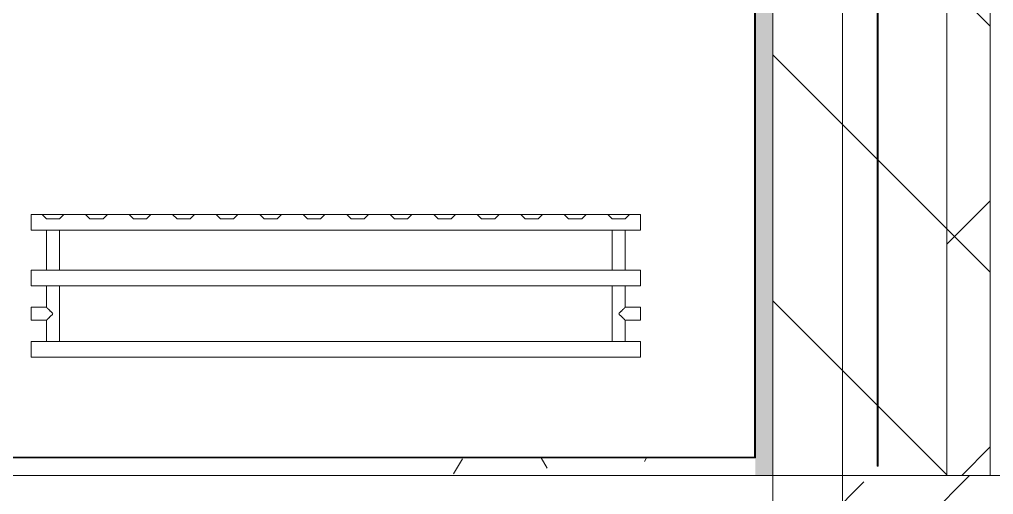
# Model space of a CAD drawing. Header units: millimetres. Extents: x -249154 to 415037, y -45458 to 354837.
# Drawn here: x 106329 to 107448, y -8 to 538 of the extents above; entities that cross this region are included whole.
import ezdxf

# ---------------------------------------------------------------- set-up
doc = ezdxf.new("R2010")
doc.units = ezdxf.units.MM
for name, color, linetype, lineweight in [('A-FLOR', 7, 'Continuous', 9), ('A-GENM-3', 7, 'Continuous', 5), ('A-WALL', 7, 'Continuous', 5), ('I-WALL', 7, 'Continuous', 5), ('S-COLS', 7, 'Continuous', 9), ('S-COLS-1', 7, 'Continuous', 5), ('Оси', 7, 'Continuous', 9)]:
    doc.layers.add(name, color=color, linetype=linetype, lineweight=lineweight)
for name, color, linetype, lineweight, true_color in [('A-WALL-1', 9, 'Continuous', 5, 0x808080), ('A-WALL-FNSH-1', 9, 'Continuous', 5, 0x808080), ('M-EQPM-1', 7, 'Continuous', 9, 0xb2b2b2)]:
    doc.layers.add(name, color=color, linetype=linetype, lineweight=lineweight, true_color=true_color)
pattern_1 = [(0, (64.7, -136.06), (243.84, 60.96), [20.117, -162.763, 20.117, -162.763, -975.36]), (0, (64.7, -136.06), (243.84, 60.96), [-365.76, 20.117, -345.643, 20.117, -162.763, -426.72]), (0, (64.7, -136.06), (243.84, 60.96), [-914.4, 20.117, -101.803, 20.117, -284.683]), (120, (156.14, -105.58), (-174.71291, 180.691634), [20.117, -162.763, 20.117, -162.763, -975.36]), (120, (156.14, -105.58), (-174.71291, 180.691634), [-365.76, 20.117, -345.643, 20.117, -162.763, -426.72]), (120, (156.14, -105.58), (-174.71291, 180.691634), [-914.4, 20.117, -101.803, 20.117, -284.683]), (240, (186.62, 16.34), (-69.12709, -241.651634), [20.117, -162.763, 20.117, -162.763, -975.36]), (240, (186.62, 16.34), (-69.12709, -241.651634), [-365.76, 20.117, -345.643, 20.117, -162.763, -426.72]), (240, (186.62, 16.34), (-69.12709, -241.651634), [-914.4, 20.117, -101.803, 20.117, -284.683])]

# ---------------------------------------------------------------- blocks, each defined once
blk = doc.blocks.new('radiator_prado_classic_z_tip_30_po exemplyaru - Classic Z Тип 30-300-V235-Объем проектирования 1 этажа')
at = {"layer": 'M-EQPM-1'}
for p, q in [((0, 228), (0, 210)), ((700, 228), (0, 228)), ((0, 210), (0, 228)), ((0, 228), (12.5, 228)), ((12.5, 228), (37.5, 228)), ((37.5, 228), (12.5, 228)), ((12.5, 228), (37.5, 228)), ((12.5, 228), (17.5, 223)), ((12.5, 228), (17.5, 223)), ((32.5, 223), (37.5, 228)), ((37.5, 228), (32.5, 223)), ((37.5, 228), (62.5, 228)), ((62.5, 228), (87.5, 228)), ((87.5, 228), (62.5, 228)), ((62.5, 228), (87.5, 228)), ((62.5, 228), (67.5, 223)), ((62.5, 228), (67.5, 223)), ((82.5, 223), (87.5, 228)), ((87.5, 228), (82.5, 223)), ((87.5, 228), (112.5, 228)), ((112.5, 228), (137.5, 228)), ((137.5, 228), (112.5, 228)), ((112.5, 228), (137.5, 228)), ((112.5, 228), (117.5, 223)), ((112.5, 228), (117.5, 223)), ((132.5, 223), (137.5, 228)), ((137.5, 228), (132.5, 223)), ((137.5, 228), (162.5, 228)), ((187.5, 228), (162.5, 228)), ((162.5, 228), (187.5, 228)), ((162.5, 228), (167.5, 223)), ((162.5, 228), (167.5, 223)), ((162.7, 228), (187.5, 228)), ((182.5, 223), (187.5, 228)), ((187.5, 228), (182.5, 223)), ((187.5, 228), (212.5, 228)), ((212.5, 228), (237.5, 228)), ((237.5, 228), (212.5, 228)), ((212.5, 228), (237.5, 228)), ((212.5, 228), (217.5, 223)), ((212.5, 228), (217.5, 223)), ((232.5, 223), (237.5, 228)), ((237.5, 228), (232.5, 223)), ((237.5, 228), (262.5, 228)), ((262.5, 228), (287.5, 228)), ((287.5, 228), (262.5, 228)), ((262.5, 228), (287.5, 228)), ((262.5, 228), (267.5, 223)), ((262.5, 228), (267.5, 223)), ((282.5, 223), (287.5, 228)), ((287.5, 228), (282.5, 223)), ((287.5, 228), (312.5, 228)), ((312.5, 228), (337.5, 228)), ((337.5, 228), (312.5, 228)), ((312.5, 228), (337.5, 228)), ((312.5, 228), (317.5, 223)), ((312.5, 228), (317.5, 223)), ((332.5, 223), (337.5, 228)), ((337.5, 228), (332.5, 223)), ((337.5, 228), (362.5, 228)), ((362.5, 228), (387.5, 228)), ((387.5, 228), (362.5, 228)), ((362.5, 228), (387.5, 228)), ((362.5, 228), (367.5, 223)), ((362.5, 228), (367.5, 223)), ((382.5, 223), (387.5, 228)), ((387.5, 228), (382.5, 223)), ((387.5, 228), (412.5, 228)), ((412.5, 228), (437.5, 228)), ((437.5, 228), (412.5, 228)), ((412.5, 228), (437.5, 228)), ((412.5, 228), (417.5, 223)), ((412.5, 228), (417.5, 223)), ((432.5, 223), (437.5, 228)), ((437.5, 228), (432.5, 223)), ((437.5, 228), (462.5, 228)), ((462.5, 228), (487.5, 228)), ((487.5, 228), (462.5, 228)), ((462.5, 228), (487.5, 228)), ((462.5, 228), (467.5, 223)), ((462.5, 228), (467.5, 223)), ((482.5, 223), (487.5, 228)), ((487.5, 228), (482.5, 223)), ((487.5, 228), (512.5, 228)), ((512.5, 228), (537.5, 228)), ((537.5, 228), (512.5, 228)), ((512.5, 228), (537.5, 228)), ((512.5, 228), (517.5, 223)), ((512.5, 228), (517.5, 223)), ((532.5, 223), (537.5, 228)), ((537.5, 228), (532.5, 223)), ((537.5, 228), (562.5, 228)), ((562.5, 228), (587.5, 228)), ((587.5, 228), (562.5, 228)), ((562.5, 228), (587.5, 228)), ((562.5, 228), (567.5, 223)), ((562.5, 228), (567.5, 223)), ((582.5, 223), (587.5, 228)), ((587.5, 228), (582.5, 223)), ((587.5, 228), (612.5, 228)), ((612.5, 228), (637.5, 228)), ((637.5, 228), (612.5, 228)), ((612.5, 228), (637.5, 228)), ((612.5, 228), (617.5, 223)), ((612.5, 228), (617.5, 223)), ((632.5, 223), (637.5, 228)), ((637.5, 228), (632.5, 223)), ((637.5, 228), (662.5, 228)), ((662.5, 228), (687.5, 228)), ((687.5, 228), (662.5, 228)), ((662.5, 228), (687.5, 228)), ((662.5, 228), (667.5, 223)), ((662.5, 228), (667.5, 223)), ((682.5, 223), (687.5, 228)), ((687.5, 228), (682.5, 223)), ((687.5, 228), (700, 228)), ((700, 210), (700, 228)), ((700, 228), (700, 210)), ((32.5, 223), (17.5, 223)), ((17.5, 223), (32.5, 223)), ((82.5, 223), (67.5, 223)), ((67.5, 223), (82.5, 223)), ((132.5, 223), (117.5, 223)), ((117.5, 223), (132.5, 223)), ((182.5, 223), (167.5, 223)), ((167.5, 223), (182.5, 223)), ((232.5, 223), (217.5, 223)), ((217.5, 223), (232.5, 223)), ((282.5, 223), (267.5, 223)), ((267.5, 223), (282.5, 223)), ((332.5, 223), (317.5, 223)), ((317.5, 223), (332.5, 223)), ((382.5, 223), (367.5, 223)), ((367.5, 223), (382.5, 223)), ((432.5, 223), (417.5, 223)), ((417.5, 223), (432.5, 223)), ((482.5, 223), (467.5, 223)), ((467.5, 223), (482.5, 223)), ((532.5, 223), (517.5, 223)), ((517.5, 223), (532.5, 223)), ((582.5, 223), (567.5, 223)), ((567.5, 223), (582.5, 223)), ((632.5, 223), (617.5, 223)), ((617.5, 223), (632.5, 223)), ((682.5, 223), (667.5, 223)), ((667.5, 223), (682.5, 223)), ((0, 210), (700, 210)), ((17.8, 210), (0, 210)), ((17.5, 210), (17.5, 164)), ((17.5, 210), (17.5, 164)), ((17.8, 210), (17.5, 210)), ((17.5, 210), (17.8, 210)), ((17.8, 210), (17.5, 210)), ((17.5, 210), (32.5, 210)), ((32.2, 210), (17.8, 210)), ((17.8, 210), (32.2, 210)), ((32.2, 210), (17.8, 210)), ((32.5, 210), (32.2, 210)), ((32.2, 210), (32.5, 210)), ((32.5, 210), (32.2, 210)), ((667.8, 210), (32.2, 210)), ((32.5, 164), (32.5, 210)), ((32.5, 164), (32.5, 210)), ((667.5, 210), (667.5, 164)), ((667.5, 210), (667.5, 164)), ((667.8, 210), (667.5, 210)), ((667.5, 210), (682.5, 210)), ((667.8, 210), (667.5, 210)), ((667.5, 210), (667.8, 210)), ((682.2, 210), (667.8, 210)), ((682.2, 210), (667.8, 210)), ((667.8, 210), (682.2, 210)), ((682.5, 210), (682.2, 210)), ((682.5, 210), (682.2, 210)), ((682.2, 210), (682.5, 210)), ((700, 210), (682.2, 210)), ((682.5, 164), (682.5, 210)), ((682.5, 164), (682.5, 210)), ((700, 164), (0, 164)), ((0, 164), (0, 146)), ((0, 146), (0, 164)), ((0, 164), (17.8, 164)), ((17.8, 164), (17.5, 164)), ((17.5, 164), (17.8, 164)), ((17.8, 164), (17.5, 164)), ((17.5, 164), (32.5, 164)), ((32.2, 164), (17.8, 164)), ((17.8, 164), (32.2, 164)), ((32.2, 164), (17.8, 164)), ((32.5, 164), (32.2, 164)), ((32.2, 164), (32.5, 164)), ((32.5, 164), (32.2, 164)), ((32.2, 164), (667.8, 164)), ((667.8, 164), (667.5, 164)), ((667.5, 164), (682.5, 164)), ((667.8, 164), (667.5, 164)), ((667.5, 164), (667.8, 164)), ((682.2, 164), (667.8, 164)), ((682.2, 164), (667.8, 164)), ((667.8, 164), (682.2, 164)), ((682.5, 164), (682.2, 164)), ((682.5, 164), (682.2, 164)), ((682.2, 164), (682.5, 164)), ((682.2, 164), (700, 164)), ((700, 146), (700, 164)), ((700, 164), (700, 146)), ((0, 146), (700, 146)), ((18.5, 146), (0, 146)), ((17.5, 146), (17.5, 121.5)), ((17.5, 146), (17.5, 121.5)), ((17.5, 146), (18.5, 146)), ((18.5, 146), (17.5, 146)), ((17.5, 146), (18.5, 146)), ((32.5, 146), (17.5, 146)), ((18.5, 146), (32.2, 146)), ((32.2, 146), (18.5, 146)), ((18.5, 146), (32.2, 146)), ((32.2, 146), (32.5, 146)), ((32.5, 146), (32.2, 146)), ((32.2, 146), (32.5, 146)), ((667.8, 146), (32.2, 146)), ((32.5, 82), (32.5, 146)), ((32.5, 82), (32.5, 146)), ((667.5, 146), (667.5, 82)), ((667.5, 146), (667.5, 82)), ((667.5, 146), (667.8, 146)), ((682.5, 146), (667.5, 146)), ((667.5, 146), (667.8, 146)), ((667.8, 146), (667.5, 146)), ((667.8, 146), (678.5, 146)), ((667.8, 146), (678.5, 146)), ((678.5, 146), (667.8, 146)), ((678.5, 146), (678.7, 146)), ((678.5, 146), (678.7, 146)), ((678.7, 146), (678.5, 146)), ((678.7, 146), (681.5, 146)), ((678.7, 146), (681.5, 146)), ((681.5, 146), (678.7, 146)), ((681.5, 146), (682.5, 146)), ((681.5, 146), (682.5, 146)), ((682.5, 146), (681.5, 146)), ((700, 146), (681.5, 146)), ((682.5, 121.5), (682.5, 146)), ((682.5, 121.5), (682.5, 146)), ((17.5, 121.5), (0, 121.5)), ((17.5, 121.5), (0, 121.5)), ((0, 121.5), (0, 120.5)), ((0, 106.5), (0, 121.5)), ((0, 120.5), (0, 107.5)), ((0, 120.5), (0, 119.3)), ((0, 114), (0, 120.5)), ((0, 120.5), (0, 120.5)), ((0, 119.3), (0, 117.8)), ((0, 117.8), (0, 114)), ((0, 114), (0, 110.3)), ((0, 107.5), (0, 114)), ((700, 121.5), (682.5, 121.5)), ((700, 121.5), (682.5, 121.5)), ((700, 121.5), (700, 106.5)), ((700, 120.5), (700, 121.5)), ((700, 121.5), (700, 120.5)), ((700, 120.5), (700, 121.5)), ((700, 107.5), (700, 120.5)), ((700, 120.5), (700, 107.5)), ((700, 107.5), (700, 120.5)), ((0, 110.3), (0, 108.7)), ((0, 108.7), (0, 107.5)), ((0, 107.5), (0, 106.5)), ((0, 107.5), (0, 107.5)), ((0, 106.5), (17.5, 106.5)), ((0, 106.5), (17.5, 106.5)), ((17.5, 106.5), (17.5, 82)), ((17.5, 106.5), (17.5, 82)), ((682.5, 82), (682.5, 106.5)), ((682.5, 106.5), (700, 106.5)), ((682.5, 82), (682.5, 106.5)), ((682.5, 106.5), (700, 106.5)), ((700, 106.5), (700, 107.5)), ((700, 107.5), (700, 106.5)), ((700, 106.5), (700, 107.5)), ((700, 82), (0, 82)), ((0, 82), (0, 64)), ((0, 64), (0, 82)), ((0, 82), (18.5, 82)), ((18.5, 82), (17.5, 82)), ((17.5, 82), (18.5, 82)), ((18.5, 82), (17.5, 82)), ((17.5, 82), (32.5, 82)), ((32.2, 82), (18.5, 82)), ((18.5, 82), (32.2, 82)), ((32.2, 82), (18.5, 82)), ((32.5, 82), (32.2, 82)), ((32.2, 82), (32.5, 82)), ((32.5, 82), (32.2, 82)), ((32.2, 82), (667.8, 82)), ((667.8, 82), (667.5, 82)), ((667.5, 82), (682.5, 82)), ((667.8, 82), (667.5, 82)), ((667.5, 82), (667.8, 82)), ((678.5, 82), (667.8, 82)), ((678.5, 82), (667.8, 82)), ((667.8, 82), (678.5, 82)), ((678.7, 82), (678.5, 82)), ((678.7, 82), (678.5, 82)), ((678.5, 82), (678.7, 82)), ((681.5, 82), (678.7, 82)), ((681.5, 82), (678.7, 82)), ((678.7, 82), (681.5, 82)), ((682.5, 82), (681.5, 82)), ((682.5, 82), (681.5, 82)), ((681.5, 82), (682.5, 82)), ((681.5, 82), (700, 82)), ((700, 64), (700, 82)), ((700, 82), (700, 64)), ((700, 64), (0, 64)), ((0, 64), (700, 64))]:
    blk.add_line(p, q, dxfattribs=at)
for points, knots in [([(18.5, 120.5), (18.4, 120.6), (18.3, 120.7), (18.1, 120.9), (17.9, 121.1), (17.8, 121.2), (17.7, 121.3), (17.5, 121.5), (17.5, 121.5), (17.5, 121.5)], [0.7142857, 0.7142857, 0.7142857, 0.7142857, 0.75, 0.7857143, 0.8214286, 0.8571429, 0.8928571, 0.9285714, 1, 1, 1, 1]), ([(17.5, 121.5), (17.5, 121.5), (17.5, 121.5), (17.7, 121.3), (17.8, 121.2), (17.9, 121.1), (18.1, 120.9), (18.3, 120.7), (18.4, 120.6), (18.5, 120.5)], [0, 0, 0, 0, 0.0714286, 0.1071429, 0.1428571, 0.1785714, 0.2142857, 0.25, 0.2857143, 0.2857143, 0.2857143, 0.2857143]), ([(17.5, 121.5), (17.5, 121.5), (17.5, 121.5), (17.7, 121.3), (17.8, 121.2), (17.9, 121.1), (18.1, 120.9), (18.3, 120.7), (18.4, 120.6), (18.5, 120.5)], [0, 0, 0, 0, 0.0714286, 0.1071429, 0.1428571, 0.1785714, 0.2142857, 0.25, 0.2857143, 0.2857143, 0.2857143, 0.2857143]), ([(25, 114), (24.5, 114.5), (23.6, 115.4), (22.4, 116.6), (21.6, 117.4), (21.1, 117.9), (20.8, 118.2), (20.5, 118.5), (20.2, 118.8), (19.8, 119.1), (19.6, 119.4), (19.3, 119.7), (19, 120), (18.7, 120.3), (18.5, 120.5), (18.3, 120.7), (18.1, 120.9), (17.9, 121.1), (17.8, 121.2), (17.7, 121.3), (17.5, 121.5), (17.5, 121.5), (17.5, 121.5)], [0, 0, 0, 0, 0.142857, 0.285714, 0.357143, 0.392857, 0.428571, 0.464286, 0.5, 0.535714, 0.571429, 0.607143, 0.642857, 0.678571, 0.714286, 0.75, 0.785714, 0.821429, 0.857143, 0.892857, 0.928571, 1, 1, 1, 1]), ([(17.5, 106.5), (17.5, 106.5), (17.5, 106.5), (17.7, 106.7), (17.8, 106.8), (17.9, 106.9), (18.1, 107.1), (18.3, 107.3), (18.5, 107.5), (18.7, 107.7), (19, 108), (19.3, 108.3), (19.6, 108.6), (19.8, 108.9), (20.3, 109.3), (20.7, 109.7), (21.1, 110.1), (21.6, 110.6), (22.4, 111.4), (23.6, 112.6), (24.5, 113.5), (25, 114)], [0, 0, 0, 0, 0.071429, 0.107143, 0.142857, 0.178571, 0.214286, 0.25, 0.285714, 0.321429, 0.357143, 0.392857, 0.428571, 0.464286, 0.5, 0.571429, 0.607143, 0.642857, 0.714286, 0.857143, 1, 1, 1, 1]), ([(22.1, 116.9), (21.9, 117.1), (21.6, 117.4), (21.1, 117.9), (20.8, 118.2), (20.5, 118.5), (20.2, 118.8), (19.9, 119.2), (19.7, 119.3), (19.6, 119.4)], [0.2857143, 0.2857143, 0.2857143, 0.2857143, 0.3571429, 0.3928571, 0.4285714, 0.4642857, 0.5, 0.5357143, 0.5714286, 0.5714286, 0.5714286, 0.5714286]), ([(19.6, 119.4), (19.7, 119.3), (19.9, 119.2), (20.3, 118.7), (20.7, 118.3), (21.1, 117.9), (21.6, 117.4), (21.9, 117.1), (22.1, 116.9)], [0.4285714, 0.4285714, 0.4285714, 0.4285714, 0.4642857, 0.5, 0.5714286, 0.6071429, 0.6428571, 0.7142857, 0.7142857, 0.7142857, 0.7142857]), ([(19.6, 119.4), (19.7, 119.3), (19.8, 119.1), (20.3, 118.7), (20.7, 118.3), (21.1, 117.9), (21.6, 117.4), (21.9, 117.1), (22.1, 116.9)], [0.4285714, 0.4285714, 0.4285714, 0.4285714, 0.4642857, 0.5, 0.5714286, 0.6071429, 0.6428571, 0.7142857, 0.7142857, 0.7142857, 0.7142857]), ([(675, 114), (675.5, 114.5), (676.4, 115.4), (677.6, 116.6), (678.4, 117.4), (678.9, 117.9), (679.2, 118.2), (679.5, 118.5), (679.8, 118.8), (680.1, 119.2), (680.4, 119.4), (680.7, 119.7), (681, 120), (681.3, 120.3), (681.5, 120.5), (681.7, 120.7), (681.9, 120.9), (682.1, 121.1), (682.2, 121.2), (682.3, 121.3), (682.5, 121.5), (682.5, 121.5), (682.5, 121.5)], [0, 0, 0, 0, 0.142857, 0.285714, 0.357143, 0.392857, 0.428571, 0.464286, 0.5, 0.535714, 0.571429, 0.607143, 0.642857, 0.678571, 0.714286, 0.75, 0.785714, 0.821429, 0.857143, 0.892857, 0.928571, 1, 1, 1, 1]), ([(682.5, 106.5), (682.5, 106.5), (682.5, 106.5), (682.3, 106.7), (682.2, 106.8), (682.1, 106.9), (681.9, 107.1), (681.7, 107.3), (681.5, 107.5), (681.3, 107.7), (681, 108), (680.7, 108.3), (680.4, 108.6), (680.1, 108.8), (679.7, 109.3), (679.3, 109.7), (678.9, 110.1), (678.4, 110.6), (677.6, 111.4), (676.4, 112.6), (675.5, 113.5), (675, 114)], [0, 0, 0, 0, 0.071429, 0.107143, 0.142857, 0.178571, 0.214286, 0.25, 0.285714, 0.321429, 0.357143, 0.392857, 0.428571, 0.464286, 0.5, 0.571429, 0.607143, 0.642857, 0.714286, 0.857143, 1, 1, 1, 1]), ([(680.4, 119.4), (680.3, 119.3), (680.1, 119.2), (679.7, 118.7), (679.3, 118.3), (678.9, 117.9), (678.4, 117.4), (678.1, 117.1), (677.9, 116.9)], [0.4285714, 0.4285714, 0.4285714, 0.4285714, 0.4642857, 0.5, 0.5714286, 0.6071429, 0.6428571, 0.7142857, 0.7142857, 0.7142857, 0.7142857]), ([(680.4, 119.4), (680.3, 119.3), (680.1, 119.2), (679.7, 118.7), (679.3, 118.3), (678.9, 117.9), (678.4, 117.4), (678.1, 117.1), (677.9, 116.9)], [0.4285714, 0.4285714, 0.4285714, 0.4285714, 0.4642857, 0.5, 0.5714286, 0.6071429, 0.6428571, 0.7142857, 0.7142857, 0.7142857, 0.7142857]), ([(677.9, 116.9), (678.1, 117.1), (678.4, 117.4), (678.9, 117.9), (679.2, 118.2), (679.5, 118.5), (679.8, 118.8), (680.1, 119.2), (680.3, 119.3), (680.4, 119.4)], [0.2857143, 0.2857143, 0.2857143, 0.2857143, 0.3571429, 0.3928571, 0.4285714, 0.4642857, 0.5, 0.5357143, 0.5714286, 0.5714286, 0.5714286, 0.5714286]), ([(682.5, 121.5), (682.5, 121.5), (682.5, 121.5), (682.3, 121.3), (682.2, 121.2), (682.1, 121.1), (681.9, 120.9), (681.7, 120.7), (681.6, 120.6), (681.5, 120.5)], [0, 0, 0, 0, 0.0714286, 0.1071429, 0.1428571, 0.1785714, 0.2142857, 0.25, 0.2857143, 0.2857143, 0.2857143, 0.2857143]), ([(682.5, 121.5), (682.5, 121.5), (682.5, 121.5), (682.3, 121.3), (682.2, 121.2), (682.1, 121.1), (681.9, 120.9), (681.7, 120.7), (681.6, 120.6), (681.5, 120.5)], [0, 0, 0, 0, 0.0714286, 0.1071429, 0.1428571, 0.1785714, 0.2142857, 0.25, 0.2857143, 0.2857143, 0.2857143, 0.2857143]), ([(681.5, 120.5), (681.6, 120.6), (681.7, 120.7), (681.9, 120.9), (682.1, 121.1), (682.2, 121.2), (682.3, 121.3), (682.5, 121.5), (682.5, 121.5), (682.5, 121.5)], [0.7142857, 0.7142857, 0.7142857, 0.7142857, 0.75, 0.7857143, 0.8214286, 0.8571429, 0.8928571, 0.9285714, 1, 1, 1, 1]), ([(17.5, 106.5), (17.5, 106.5), (17.5, 106.5), (17.7, 106.7), (17.8, 106.8), (17.9, 106.9), (18.1, 107.1), (18.3, 107.3), (18.4, 107.4), (18.5, 107.5)], [0, 0, 0, 0, 0.0714286, 0.1071429, 0.1428571, 0.1785714, 0.2142857, 0.25, 0.2857143, 0.2857143, 0.2857143, 0.2857143]), ([(18.5, 107.5), (18.4, 107.4), (18.3, 107.3), (18.1, 107.1), (17.9, 106.9), (17.8, 106.8), (17.7, 106.7), (17.5, 106.5), (17.5, 106.5), (17.5, 106.5)], [0.7142857, 0.7142857, 0.7142857, 0.7142857, 0.75, 0.7857143, 0.8214286, 0.8571429, 0.8928571, 0.9285714, 1, 1, 1, 1]), ([(18.5, 107.5), (18.4, 107.4), (18.3, 107.3), (18.1, 107.1), (17.9, 106.9), (17.8, 106.8), (17.7, 106.7), (17.5, 106.5), (17.5, 106.5), (17.5, 106.5)], [0.7142857, 0.7142857, 0.7142857, 0.7142857, 0.75, 0.7857143, 0.8214286, 0.8571429, 0.8928571, 0.9285714, 1, 1, 1, 1]), ([(19.6, 108.6), (19.7, 108.7), (19.9, 108.8), (20.3, 109.3), (20.7, 109.7), (21.1, 110.1), (21.6, 110.6), (21.9, 110.9), (22.1, 111.1)], [0.4285714, 0.4285714, 0.4285714, 0.4285714, 0.4642857, 0.5, 0.5714286, 0.6071429, 0.6428571, 0.7142857, 0.7142857, 0.7142857, 0.7142857]), ([(22.1, 111.1), (21.9, 110.9), (21.6, 110.6), (21.1, 110.1), (20.8, 109.8), (20.5, 109.5), (20.2, 109.2), (19.9, 108.8), (19.7, 108.7), (19.6, 108.6)], [0.2857143, 0.2857143, 0.2857143, 0.2857143, 0.3571429, 0.3928571, 0.4285714, 0.4642857, 0.5, 0.5357143, 0.5714286, 0.5714286, 0.5714286, 0.5714286]), ([(22.1, 111.1), (21.9, 110.9), (21.6, 110.6), (21.1, 110.1), (20.8, 109.8), (20.5, 109.5), (20.2, 109.2), (19.8, 108.9), (19.7, 108.7), (19.6, 108.6)], [0.2857143, 0.2857143, 0.2857143, 0.2857143, 0.3571429, 0.3928571, 0.4285714, 0.4642857, 0.5, 0.5357143, 0.5714286, 0.5714286, 0.5714286, 0.5714286]), ([(677.9, 111.1), (678.1, 110.9), (678.4, 110.6), (678.9, 110.1), (679.2, 109.8), (679.5, 109.5), (679.8, 109.2), (680.1, 108.8), (680.3, 108.7), (680.4, 108.6)], [0.2857143, 0.2857143, 0.2857143, 0.2857143, 0.3571429, 0.3928571, 0.4285714, 0.4642857, 0.5, 0.5357143, 0.5714286, 0.5714286, 0.5714286, 0.5714286]), ([(677.9, 111.1), (678.1, 110.9), (678.4, 110.6), (678.9, 110.1), (679.1, 109.9), (679.2, 109.8)], [0.2857143, 0.2857143, 0.2857143, 0.2857143, 0.3571429, 0.3928571, 0.4285714, 0.4285714, 0.4285714, 0.4285714]), ([(680.4, 108.6), (680.3, 108.7), (680.1, 108.8), (679.7, 109.3), (679.3, 109.7), (678.9, 110.1), (678.4, 110.6), (678.1, 110.9), (677.9, 111.1)], [0.4285714, 0.4285714, 0.4285714, 0.4285714, 0.4642857, 0.5, 0.5714286, 0.6071429, 0.6428571, 0.7142857, 0.7142857, 0.7142857, 0.7142857]), ([(681.5, 107.5), (681.6, 107.4), (681.7, 107.3), (681.9, 107.1), (682.1, 106.9), (682.2, 106.8), (682.3, 106.7), (682.5, 106.5), (682.5, 106.5), (682.5, 106.5)], [0.7142857, 0.7142857, 0.7142857, 0.7142857, 0.75, 0.7857143, 0.8214286, 0.8571429, 0.8928571, 0.9285714, 1, 1, 1, 1]), ([(681.5, 107.5), (681.6, 107.4), (681.7, 107.3), (681.9, 107.1), (682.1, 106.9), (682.2, 106.8), (682.3, 106.7), (682.5, 106.5), (682.5, 106.5), (682.5, 106.5)], [0.7142857, 0.7142857, 0.7142857, 0.7142857, 0.75, 0.7857143, 0.8214286, 0.8571429, 0.8928571, 0.9285714, 1, 1, 1, 1]), ([(682.5, 106.5), (682.5, 106.5), (682.5, 106.5), (682.3, 106.7), (682.2, 106.8), (682.1, 106.9), (681.9, 107.1), (681.7, 107.3), (681.6, 107.4), (681.5, 107.5)], [0, 0, 0, 0, 0.0714286, 0.1071429, 0.1428571, 0.1785714, 0.2142857, 0.25, 0.2857143, 0.2857143, 0.2857143, 0.2857143])]:
    blk.add_open_spline(points, degree=3, knots=knots, dxfattribs=at)
for points in [[(19.6, 119.4), (19.5, 119.5), (19.3, 119.7), (19, 120), (18.7, 120.3), (18.6, 120.4), (18.5, 120.5)], [(18.5, 120.5), (18.6, 120.4), (18.7, 120.3), (19, 120), (19.3, 119.7), (19.5, 119.5), (19.6, 119.4)], [(18.5, 120.5), (18.6, 120.4), (18.7, 120.3), (19, 120), (19.3, 119.7), (19.5, 119.5), (19.6, 119.4)], [(25, 114), (24.5, 114.5), (23.6, 115.4), (22.6, 116.4), (22.1, 116.9)], [(22.1, 116.9), (22.6, 116.4), (23.6, 115.4), (24.5, 114.5), (25, 114)], [(22.1, 116.9), (22.6, 116.4), (23.6, 115.4), (24.5, 114.5), (25, 114)], [(22.1, 111.1), (22.6, 111.6), (23.6, 112.6), (24.5, 113.5), (25, 114)], [(25, 114), (24.5, 113.5), (23.6, 112.6), (22.6, 111.6), (22.1, 111.1)], [(25, 114), (24.5, 113.5), (23.6, 112.6), (22.6, 111.6), (22.1, 111.1)], [(677.9, 116.9), (677.4, 116.4), (676.4, 115.4), (675.5, 114.5), (675, 114)], [(677.9, 116.9), (677.4, 116.4), (676.4, 115.4), (675.5, 114.5), (675, 114)], [(675, 114), (675.5, 114.5), (676.4, 115.4), (677.4, 116.4), (677.9, 116.9)], [(675, 114), (675.5, 113.5), (676.4, 112.6), (677.4, 111.6), (677.9, 111.1)], [(675, 114), (675.5, 113.5), (676.4, 112.6), (677.4, 111.6), (677.9, 111.1)], [(677.9, 111.1), (677.4, 111.6), (676.4, 112.6), (675.5, 113.5), (675, 114)], [(681.5, 120.5), (681.4, 120.4), (681.3, 120.3), (681, 120), (680.7, 119.7), (680.5, 119.5), (680.4, 119.4)], [(681.5, 120.5), (681.4, 120.4), (681.3, 120.3), (681, 120), (680.7, 119.7), (680.5, 119.5), (680.4, 119.4)], [(680.4, 119.4), (680.5, 119.5), (680.7, 119.7), (681, 120), (681.3, 120.3), (681.4, 120.4), (681.5, 120.5)], [(18.5, 107.5), (18.6, 107.6), (18.7, 107.7), (19, 108), (19.3, 108.3), (19.5, 108.5), (19.6, 108.6)], [(19.6, 108.6), (19.5, 108.5), (19.3, 108.3), (19, 108), (18.7, 107.7), (18.6, 107.6), (18.5, 107.5)], [(19.6, 108.6), (19.5, 108.5), (19.3, 108.3), (19, 108), (18.7, 107.7), (18.6, 107.6), (18.5, 107.5)], [(679.2, 109.8), (679.3, 109.7), (679.5, 109.5), (679.8, 109.2), (680.1, 108.8), (680.3, 108.7), (680.4, 108.6)], [(680.4, 108.6), (680.5, 108.5), (680.7, 108.3), (681, 108), (681.3, 107.7), (681.4, 107.6), (681.5, 107.5)], [(680.4, 108.6), (680.5, 108.5), (680.7, 108.3), (681, 108), (681.3, 107.7), (681.4, 107.6), (681.5, 107.5)], [(681.5, 107.5), (681.4, 107.6), (681.3, 107.7), (681, 108), (680.7, 108.3), (680.5, 108.5), (680.4, 108.6)]]:
    blk.add_open_spline(points, degree=3, dxfattribs=at)
blk = doc.blocks.new('Рисунок_горы - Рисунок_горы-31934381-Объем проектирования 1 этажа')
at = {"layer": 'A-GENM-3'}
blk.add_line((107109, 5509.4), (107109, 170.3), dxfattribs=at)
for points in [[(107109, 800), (107109, 789.3), (107109, 658.8), (107109, 644.1)], [(107109, 170), (107109, 231.7), (107109, 577.9), (107109, 644.1)]]:
    blk.add_open_spline(points, degree=3, dxfattribs=at)
for points, knots in [([(107109, 644.1), (107109, 644.1), (107109, 658.8), (107109, 789.3), (107109, 800)], [0.44776119, 0.44776119, 0.44776119, 0.44776119, 0.4477612, 0.46268657, 0.46268657, 0.46268657, 0.46268657]), ([(107109, 644.1), (107109, 644.1), (107109, 577.9), (107109, 231.8), (107109, 170)], [0.05555556, 0.05555556, 0.05555556, 0.05555556, 0.05555557, 0.10826211, 0.10826211, 0.10826211, 0.10826211])]:
    blk.add_open_spline(points, degree=3, knots=knots, dxfattribs=at)

msp = doc.modelspace()

# ---------------------------------------------------------------- hatches: boundary and pattern name
at = {"layer": 'I-WALL'}
h = msp.add_hatch(dxfattribs=at)
h.set_pattern_fill('FP_191', color=256, style=0, pattern_type=2)
h.set_pattern_definition(pattern_1)
h.paths.add_polyline_path([(107194.7, 13.9), (107194.7, 10243.9), (107174.7, 10243.9), (107174.7, 13.9)])
h = msp.add_hatch(dxfattribs=at)
h.set_pattern_fill('FP_23', color=256, style=0, pattern_type=2)
h.set_pattern_definition([(135, (64.7, -136.06), (-141.42136, -141.42136), [])])
h.paths.add_polyline_path([(107394.7, 13.9), (107394.7, 2263.9), (107194.7, 2263.9), (107194.7, 13.9)])
h = msp.add_hatch(dxfattribs=at)
h.set_pattern_fill('FP_24', color=256, style=0, pattern_type=2)
h.set_pattern_definition([(45, (64.7, -136.06), (-141.42136, 141.42136), []), (135, (64.7, -136.06), (-141.42136, -141.42136), [])])
h.paths.add_polyline_path([(107444.7, 13.9), (107444.7, 2263.9), (107394.7, 2263.9), (107394.7, 13.9)])
h = msp.add_hatch(dxfattribs=at)
h.set_pattern_fill('FP_191', color=256, style=0, pattern_type=2)
h.set_pattern_definition(pattern_1)
h.paths.add_polyline_path([(107174.7, 13.9), (107174.7, 13.9), (107174.7, 33.9), (106094.7, 33.9), (106094.7, 13.9), (107021.2, 13.9)])
at = {"layer": 'S-COLS-1'}
h = msp.add_hatch(dxfattribs=at)
h.set_pattern_fill('FP_1', color=256, style=0, pattern_type=2)
h.set_pattern_definition([(45, (64.7, -136.06), (-114.04925, 114.04925), []), (45, (178.75, -136.06), (-114.04925, 114.04925), [201.612, -40.322, 6.706, -33.617])])
h.paths.add_polyline_path([(108094.7, -236.1), (108094.7, 13.9), (107194.7, 13.9), (107194.7, -236.1)])

# ---------------------------------------------------------------- linework, layer by layer
at = {"layer": 'A-FLOR'}
for p, q in [((107174.7, 10243.9), (107174.7, 33.9)), ((107174.7, 33.9), (106094.7, 33.9))]:
    msp.add_line(p, q, dxfattribs=at)
at = {"layer": 'A-WALL'}
for p, q in [((107444.7, 2263.9), (107444.7, 13.9)), ((107194.7, 13.9), (107394.7, 13.9))]:
    msp.add_line(p, q, dxfattribs=at)
at = {"layer": 'A-WALL-1'}
for p, q in [((107194.7, 13.9), (107194.7, 10463.9)), ((107394.7, 2263.9), (107394.7, 13.9)), ((106074.7, 13.9), (107194.7, 13.9)), ((107394.7, 13.9), (107444.7, 13.9))]:
    msp.add_line(p, q, dxfattribs=at)
at = {"layer": 'A-WALL-FNSH-1'}
for p, q in [((107314.7, 10253.9), (107314.7, 24.4)), ((107315.7, 24.4), (107315.7, 10253.9)), ((107173.7, 1553.3), (107173.7, 34.9)), ((107173.7, 34.9), (107174.7, 34.9)), ((107314.7, 24.4), (107315.7, 24.4)), ((107444.7, 13.9), (107464.7, 13.9))]:
    msp.add_line(p, q, dxfattribs=at)
at = {"layer": 'I-WALL'}
for p, q in [((107174.7, 323.1), (107173.7, 323.1)), ((106294.7, 34.9), (107173.7, 34.9))]:
    msp.add_line(p, q, dxfattribs=at)
for points in [[(107173.7, 864.7), (107173.7, 708.3), (107173.7, 527.7), (107173.7, 323.1)], [(107173.7, 323.1), (107173.7, 486.3), (107173.7, 666.5), (107173.7, 863.6)]]:
    msp.add_open_spline(points, degree=3, dxfattribs=at)
at = {"layer": 'S-COLS'}
msp.add_line((107394.7, 13.9), (107194.7, 13.9), dxfattribs=at)
at = {"layer": 'S-COLS-1'}
for p, q in [((107194.7, 13.9), (107194.7, -236.1)), ((107464.7, 13.9), (107394.7, 13.9))]:
    msp.add_line(p, q, dxfattribs=at)
at = {"layer": 'Оси'}
msp.add_lwpolyline([(107274.7, -2042.3), (107274.7, 2957.7), (107274.7, 16892.2), (107274.7, 21892.2)], dxfattribs=at)

# ---------------------------------------------------------------- block references
at = {"layer": 'A-GENM-3'}
msp.add_blockref('Рисунок_горы - Рисунок_горы-31934381-Объем проектирования 1 этажа', (64.7, -136.1), dxfattribs=at)
at = {"layer": 'M-EQPM-1'}
msp.add_blockref('radiator_prado_classic_z_tip_30_po exemplyaru - Classic Z Тип 30-300-V235-Объем проектирования 1 этажа', (106342.7, 85.6), dxfattribs=at)

doc.saveas('drawing.dxf')
